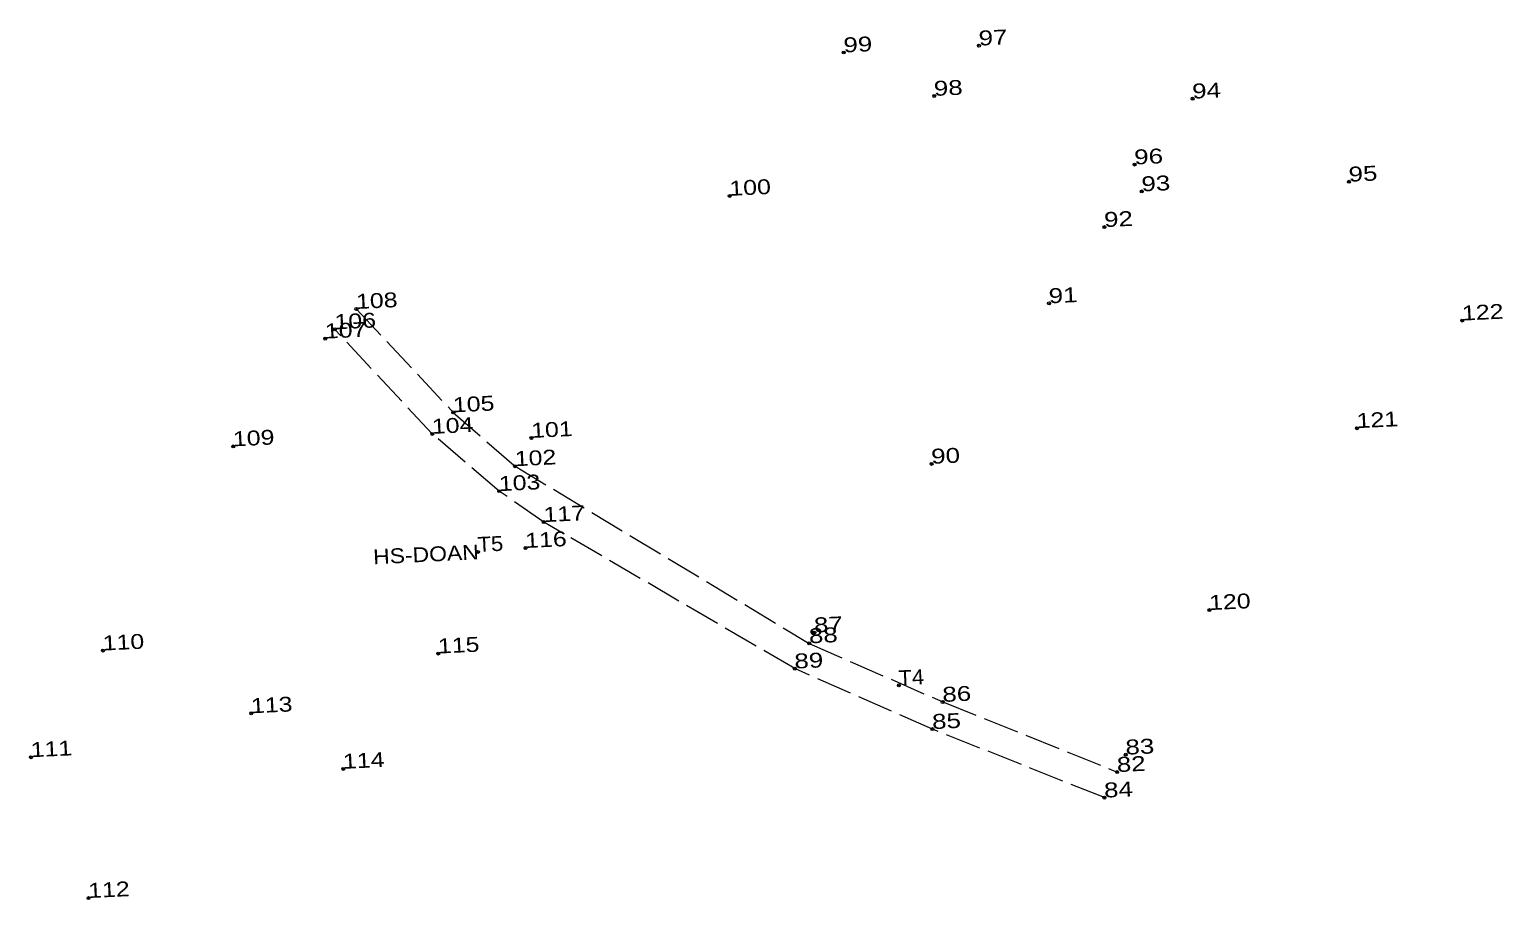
# Model space of a CAD drawing. Header units: metres. Extents: x 545014 to 548171, y 1836425 to 1837173.
# Drawn here: x 545014.5 to 545192.4, y 1836978.7 to 1837083.9 of the extents above; entities that cross this region are included whole.
import ezdxf
from ezdxf.enums import TextEntityAlignment as Align

# ---------------------------------------------------------------- set-up
doc = ezdxf.new("R2010")
doc.units = ezdxf.units.M
doc.header["$LTSCALE"] = 0.72
doc.header["$PDMODE"] = 32
doc.header["$PDSIZE"] = 0.36
doc.linetypes.add('LONG_DASHED', pattern=[7.5, 6, -1.5])
for name, color, linetype in [('12', 7, 'Continuous'), ('7', 7, 'Continuous'), ('9', 7, 'Continuous')]:
    doc.layers.add(name, color=color, linetype=linetype)
doc.layers.add('36', color=7, linetype='LONG_DASHED', lineweight=13)

msp = doc.modelspace()

# ---------------------------------------------------------------- linework, layer by layer
at = {"layer": '36'}
for points in [[(545053.94, 1837050.09), (545065.64, 1837037.6), (545073.11, 1837031.09), (545108.64, 1837009.69), (545124.76, 1837002.61), (545145.83, 1836994.14)], [(545144.29, 1836991.05), (545123.52, 1836999.33), (545106.89, 1837006.64), (545076.58, 1837024.34), (545071.19, 1837028.08), (545063.1, 1837035), (545051.34, 1837047.63)]]:
    msp.add_lwpolyline(points, dxfattribs=at)
at = {"layer": '7'}
for p in [(545129.14, 1837081.91), (545112.81, 1837081.08), (545123.73, 1837075.83), (545154.93, 1837075.5), (545147.93, 1837067.54), (545099.03, 1837063.76), (545148.8, 1837064.29), (545173.82, 1837065.46), (545144.29, 1837059.98), (545053.94, 1837050.09), (545137.6, 1837050.77), (545187.51, 1837048.69), (545050.18, 1837046.51), (545051.34, 1837047.63), (545065.64, 1837037.6), (545174.79, 1837035.69), (545039.07, 1837033.49), (545063.1, 1837035), (545075.09, 1837034.51), (545073.11, 1837031.09), (545123.41, 1837031.38), (545071.19, 1837028.08), (545076.58, 1837024.34), (545074.37, 1837021.21), (545068.63, 1837020.74), (545156.97, 1837013.71), (545109.25, 1837011), (545023.34, 1837008.82), (545108.64, 1837009.69), (545063.83, 1837008.46), (545106.89, 1837006.64), (545119.46, 1837004.62), (545124.76, 1837002.61), (545041.25, 1837001.24), (545123.52, 1836999.33), (545146.87, 1836996.24), (545014.64, 1836995.93), (545052.36, 1836994.53), (545145.83, 1836994.14), (545144.29, 1836991.05), (545021.59, 1836978.92)]:
    msp.add_point(p, dxfattribs=at)

# ---------------------------------------------------------------- texts
at = {"layer": '12'}
for s, width, p in [('97', 1.3, (545129.14, 1837081.91)), ('99', 1.3, (545112.81, 1837081.08)), ('98', 1.3, (545123.73, 1837075.83)), ('94', 1.3, (545154.93, 1837075.5)), ('96', 1.3, (545147.93, 1837067.54)), ('100', 1.25, (545099.03, 1837063.76)), ('93', 1.3, (545148.8, 1837064.29)), ('95', 1.3, (545173.82, 1837065.46)), ('92', 1.3, (545144.29, 1837059.98)), ('108', 1.25, (545053.94, 1837050.09)), ('91', 1.3, (545137.6, 1837050.77)), ('106', 1.25, (545051.34, 1837047.63)), ('122', 1.25, (545187.51, 1837048.69)), ('107', 1.25, (545050.18, 1837046.51)), ('105', 1.25, (545065.64, 1837037.6)), ('121', 1.25, (545174.79, 1837035.69)), ('109', 1.25, (545039.07, 1837033.49)), ('104', 1.25, (545063.1, 1837035)), ('101', 1.25, (545075.09, 1837034.51)), ('102', 1.25, (545073.11, 1837031.09)), ('90', 1.3, (545123.41, 1837031.38)), ('103', 1.25, (545071.19, 1837028.08)), ('117', 1.25, (545076.58, 1837024.34)), ('116', 1.25, (545074.37, 1837021.21)), ('T5', 1.1, (545068.63, 1837020.74)), ('120', 1.25, (545156.97, 1837013.71)), ('87', 1.3, (545109.25, 1837011)), ('110', 1.25, (545023.34, 1837008.82)), ('88', 1.3, (545108.64, 1837009.69)), ('115', 1.25, (545063.83, 1837008.46)), ('89', 1.3, (545106.89, 1837006.64)), ('T4', 1.1, (545119.46, 1837004.62)), ('86', 1.3, (545124.76, 1837002.61)), ('113', 1.25, (545041.25, 1837001.24)), ('85', 1.3, (545123.52, 1836999.33)), ('83', 1.3, (545146.87, 1836996.24)), ('111', 1.25, (545014.64, 1836995.93)), ('114', 1.25, (545052.36, 1836994.53)), ('82', 1.3, (545145.83, 1836994.14)), ('84', 1.3, (545144.29, 1836991.05)), ('112', 1.25, (545021.59, 1836978.92))]:
    msp.add_text(s, height=1.8, rotation=2.725, dxfattribs=dict(at, width=width)).set_placement(p)
at = {"layer": '9', "width": 1.15}
msp.add_text('HS-DOAN', height=1.8, rotation=2.725, dxfattribs=at).set_placement((545068.76, 1837019.85), align=Align.RIGHT)

doc.saveas('drawing.dxf')
